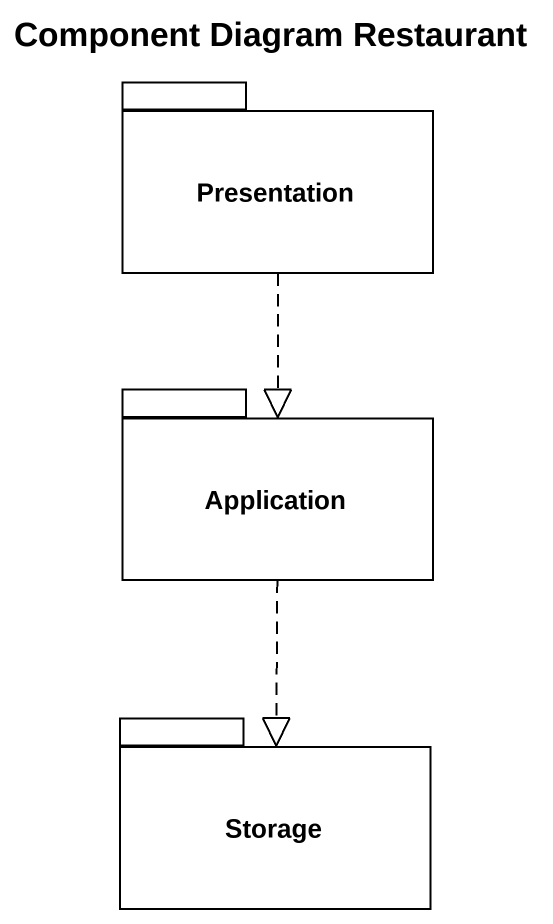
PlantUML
@startuml
title Component Diagram Restaurant
package Presentation {
}
package Application {
}
package "Storage" as Storage_ {
}
Presentation ..|> Application
Application ..|> Storage_
@enduml
